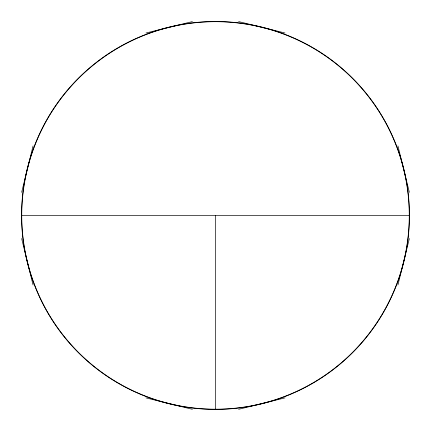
<?xml version="1.0" encoding="UTF-8"?>
<svg xmlns="http://www.w3.org/2000/svg" width="431" height="431" viewBox="0 0 431 431"><rect width="100%" height="100%" fill="white"/><g stroke="black" fill="none" stroke-linecap="round" stroke-linejoin="round"><path stroke-width="0.65" d="M21.658 192.291L33.058 145.98M397.942 284.913L409.342 238.602M146.034 33.004L192.345 21.604M238.655 409.283L284.966 397.883M21.55 215.446L409.45 215.446A193.95 193.95 0 0 0 118.525 47.48A193.95 193.95 0 0 0 118.525 383.412A193.95 193.95 0 0 0 409.45 215.446M238.655 21.604L284.966 33.004M146.034 397.883L192.345 409.283M397.942 145.98L409.342 192.291M21.658 238.602L33.058 284.913M215.5 215.446L215.5 409.396M118.622 383.245A193.756 193.756 0 0 0 409.256 215.446A193.756 193.756 0 0 0 118.622 47.647A193.756 193.756 0 0 0 118.622 383.245"/></g></svg>
